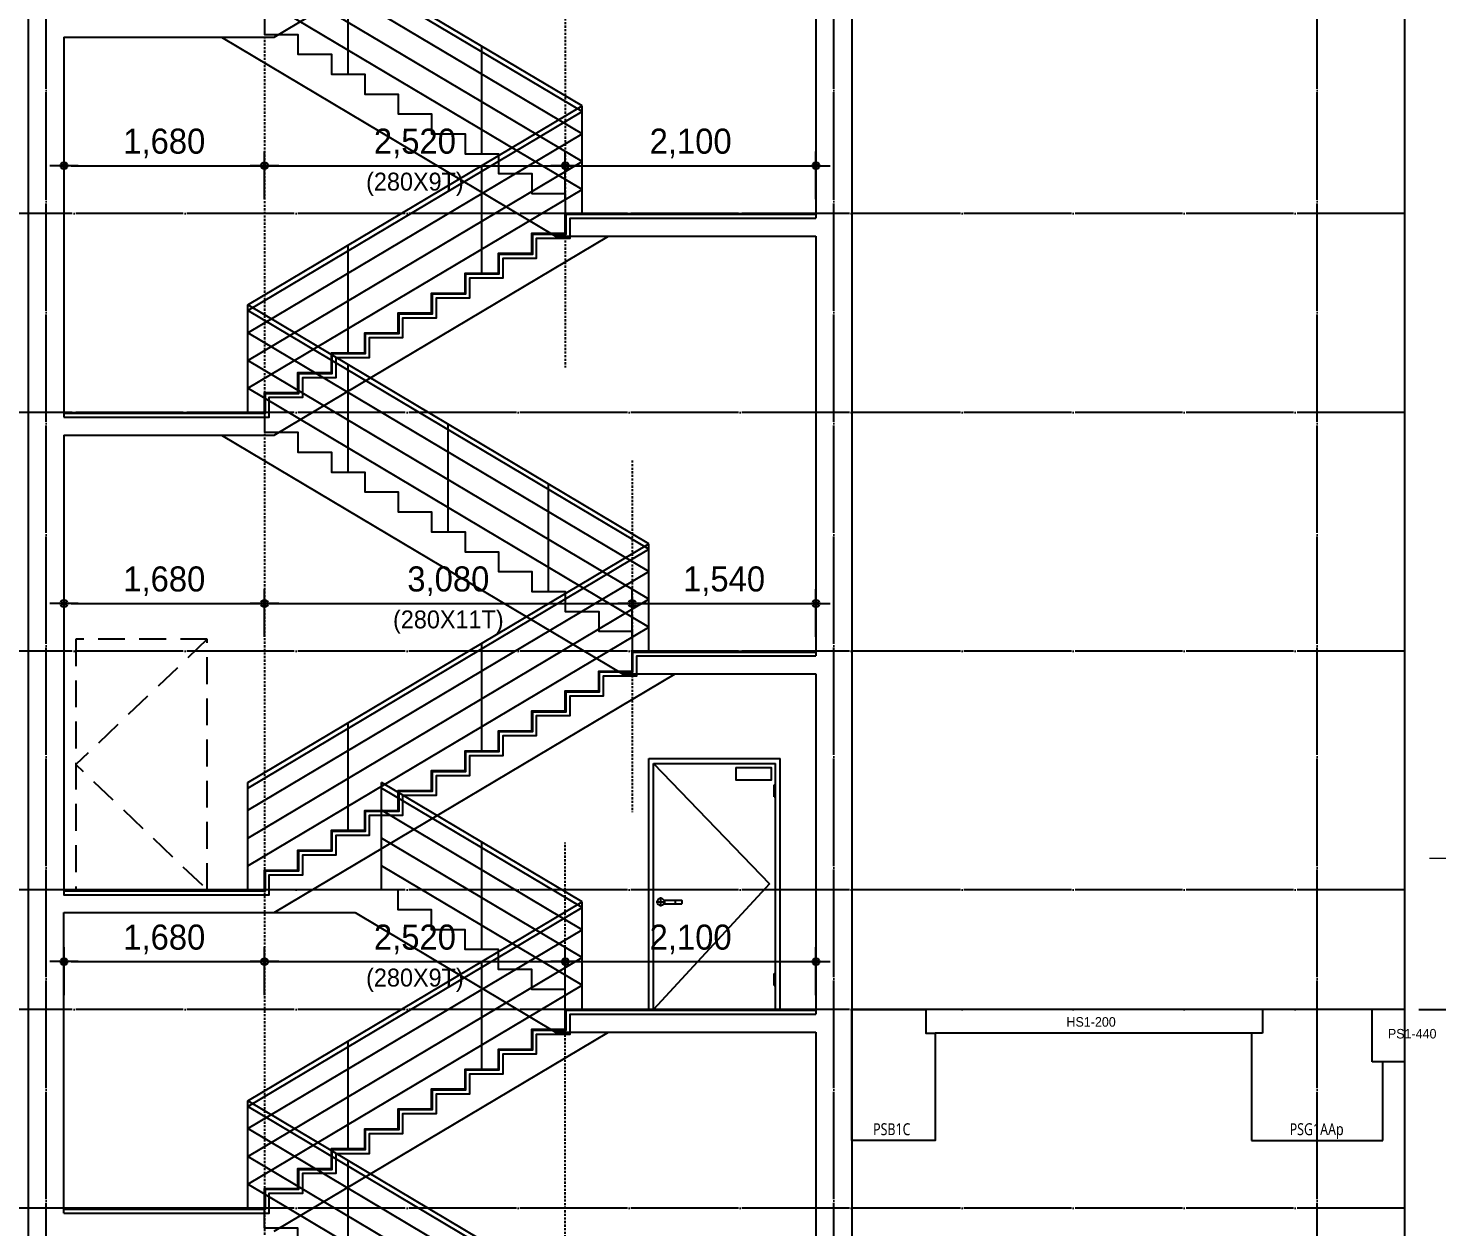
# Model space of a CAD drawing. Header units: millimetres. Extents: x 11948722 to 13111668, y -10771712 to -10232988.
# Drawn here: x 12734966 to 12746768, y -10493525 to -10483485 of the extents above; entities that cross this region are included whole.
import ezdxf
from ezdxf.enums import TextEntityAlignment as Align

# ---------------------------------------------------------------- set-up
doc = ezdxf.new("R2010")
doc.units = ezdxf.units.MM
doc.header["$LTSCALE"] = 150
doc.header["$MEASUREMENT"] = 0
for name, pattern in [('CEN', [6.2, 6, -0.1, 0, -0.1]), ('HID', [2.3, 1.5, -0.8]), ('HIDDEN', [2, 1, -1]), ('Xref-계단단면도$0$H', [1, 0.6, -0.4])]:
    doc.linetypes.add(name, pattern=pattern)
doc.layers.get('0').update_dxf_attribs({"linetype": 'CONTINUOUS'})
doc.layers.get('Defpoints').update_dxf_attribs({"color": 117, "linetype": 'CONTINUOUS'})
for name, color, linetype in [('A-중심선', 10, 'CEN'), ('CON-C', 2, 'CONTINUOUS'), ('ELE-8', 8, 'CONTINUOUS'), ('HID', 4, 'HIDDEN'), ('Xref-계단단면도$0$3 dim0', 7, 'CONTINUOUS'), ('Xref-계단단면도$0$A-CEIL', 6, 'CONTINUOUS'), ('Xref-계단단면도$0$A-DIM', 7, 'CONTINUOUS')]:
    doc.layers.add(name, color=color, linetype=linetype)
doc.layers.add('Xref-계단단면도$0$박스', color=6, linetype='CONTINUOUS', lineweight=15)
doc.styles.get("Standard").update_dxf_attribs({"font": 'NanumGothic.ttf'})
doc.styles.add('Xref-계단단면도$0$나눔고딕 Se', font='')
doc.styles.add('Xref-계단단면도$0$돋움', font='')
doc.styles.get('Xref-계단단면도$0$나눔고딕 Se').set_extended_font_data('Dotum')
doc.styles.get('Xref-계단단면도$0$돋움').set_extended_font_data('Dotum')
doc.dimstyles.new('Xref-계단단면도$0$A1-100', dxfattribs={"dimtxt": 3, "dimasz": 1, "dimexe": 2, "dimexo": 2, "dimgap": 1, "dimtad": 1, "dimdec": 0, "dimzin": 12, "dimdsep": 46, "dimlunit": 6, "dimtxsty": 'Xref-계단단면도$0$나눔고딕 Se', "dimblk1": 'Xref-계단단면도$0$DIMDOT', "dimblk2": 'Xref-계단단면도$0$DIMDOT', "dimsah": 1, "dimcen": -1, "dimdle": 2, "dimclrd": 256, "dimclre": 256, "dimclrt": 3, "dimadec": 0, "dimazin": 0, "dimtfac": 1, "dimtdec": 0, "dimtix": 1, "dimtmove": 2, "dimatfit": 3, "dimldrblk": 'Xref-계단단면도$0$DIMDOT', "dimfxl": 1, "dimtvp": 1, "dimtolj": 1, "dimtzin": 12, "dimlwd": -1, "dimlwe": -1, "dimarcsym": 0})

# ---------------------------------------------------------------- blocks, each defined once
blk = doc.blocks.new('Xref-계단단면도$0$DIMDOT')
at = {"color": 0}
blk.add_line((-2, 0), (2, 0), dxfattribs=at)
for radius in [0.5, 0.25]:
    blk.add_circle((0, 0), radius, dxfattribs=at)
blk = doc.blocks.new('*D682')
at = {"layer": 'Defpoints', "color": 0, "ltscale": 1200}
for p in [(12746496, -10461704), (12750096, -10461704), (12746496, -10491704)]:
    blk.add_point(p, dxfattribs=at)
at = {"layer": 'Xref-계단단면도$0$3 dim0'}
for p, q in [((12746616, -10461704), (12750216, -10461704)), ((12750096, -10491644), (12750096, -10461764)), ((12746616, -10491704), (12750216, -10491704))]:
    blk.add_line(p, q, dxfattribs=at)
at = {"layer": 'Xref-계단단면도$0$3 dim0', "ltscale": 1200, "xscale": 60, "yscale": 60, "zscale": 60}
for p, rotation in [((12750096, -10461704), 90), ((12750096, -10491704), 270)]:
    blk.add_blockref('Xref-계단단면도$0$DIMDOT', p, dxfattribs=dict(at, rotation=rotation))
at = {"layer": 'Xref-계단단면도$0$3 dim0', "color": 3, "ltscale": 1200, "insert": (12749911, -10476704), "char_height": 210, "attachment_point": 5, "rotation": 90, "style": 'Xref-계단단면도$0$나눔고딕 Se'}
blk.add_mtext('\\A1;30,000', dxfattribs=at)
blk = doc.blocks.new('*D683')
at = {"layer": 'Defpoints', "color": 0, "ltscale": 1200}
for p in [(12746496, -10481704), (12749496, -10481704), (12746496, -10491704)]:
    blk.add_point(p, dxfattribs=at)
at = {"layer": 'Xref-계단단면도$0$3 dim0'}
for p, q in [((12746616, -10481704), (12749616, -10481704)), ((12749496, -10491644), (12749496, -10481764)), ((12746616, -10491704), (12749616, -10491704))]:
    blk.add_line(p, q, dxfattribs=at)
at = {"layer": 'Xref-계단단면도$0$3 dim0', "ltscale": 1200, "xscale": 60, "yscale": 60, "zscale": 60}
for p, rotation in [((12749496, -10481704), 90), ((12749496, -10491704), 270)]:
    blk.add_blockref('Xref-계단단면도$0$DIMDOT', p, dxfattribs=dict(at, rotation=rotation))
at = {"layer": 'Xref-계단단면도$0$3 dim0', "color": 3, "ltscale": 1200, "insert": (12749311, -10486704), "char_height": 210, "attachment_point": 5, "rotation": 90, "style": 'Xref-계단단면도$0$나눔고딕 Se'}
blk.add_mtext('\\A1;10,000', dxfattribs=at)
blk = doc.blocks.new('*D691')
at = {"layer": 'Defpoints', "color": 0, "ltscale": 1200}
for p in [(12746496, -10491704), (12750096, -10491704), (12746496, -10501704)]:
    blk.add_point(p, dxfattribs=at)
at = {"layer": 'Xref-계단단면도$0$3 dim0'}
for p, q in [((12746616, -10491704), (12750216, -10491704)), ((12750096, -10501644), (12750096, -10491764)), ((12746616, -10501704), (12750216, -10501704))]:
    blk.add_line(p, q, dxfattribs=at)
at = {"layer": 'Xref-계단단면도$0$3 dim0', "ltscale": 1200, "xscale": 60, "yscale": 60, "zscale": 60}
for p, rotation in [((12750096, -10491704), 90), ((12750096, -10501704), 270)]:
    blk.add_blockref('Xref-계단단면도$0$DIMDOT', p, dxfattribs=dict(at, rotation=rotation))
at = {"layer": 'Xref-계단단면도$0$3 dim0', "color": 3, "ltscale": 1200, "insert": (12749911, -10496704), "char_height": 210, "attachment_point": 5, "rotation": 90, "style": 'Xref-계단단면도$0$나눔고딕 Se'}
blk.add_mtext('\\A1;10,000', dxfattribs=at)
blk = doc.blocks.new('*D721')
at = {"layer": 'Defpoints', "color": 0, "lineweight": -3, "ltscale": 1200}
for p in [(12736946, -10484637), (12735266, -10485037), (12736946, -10485037)]:
    blk.add_point(p, dxfattribs=at)
at = {"layer": 'Xref-계단단면도$0$3 dim0'}
for p, q in [((12735266, -10484917), (12735266, -10484517)), ((12736946, -10484917), (12736946, -10484517)), ((12735326, -10484637), (12736886, -10484637))]:
    blk.add_line(p, q, dxfattribs=at)
at = {"layer": 'Xref-계단단면도$0$3 dim0', "ltscale": 1200, "xscale": 60, "yscale": 60, "zscale": 60, "rotation": 180}
blk.add_blockref('Xref-계단단면도$0$DIMDOT', (12735266, -10484637), dxfattribs=at)
at = {"layer": 'Xref-계단단면도$0$3 dim0', "ltscale": 1200, "xscale": 60, "yscale": 60, "zscale": 60}
blk.add_blockref('Xref-계단단면도$0$DIMDOT', (12736946, -10484637), dxfattribs=at)
at = {"layer": 'Xref-계단단면도$0$3 dim0', "color": 3, "ltscale": 1200, "insert": (12736106, -10484451), "char_height": 210, "attachment_point": 5, "style": 'Xref-계단단면도$0$나눔고딕 Se'}
blk.add_mtext('\\A1;1,680', dxfattribs=at)
blk = doc.blocks.new('*D722')
at = {"layer": 'Defpoints', "color": 0, "lineweight": -3, "ltscale": 1200}
for p in [(12741566, -10484637), (12739466, -10485037), (12741566, -10485037)]:
    blk.add_point(p, dxfattribs=at)
at = {"layer": 'Xref-계단단면도$0$3 dim0'}
for p, q in [((12739466, -10484917), (12739466, -10484517)), ((12741566, -10484917), (12741566, -10484517)), ((12739526, -10484637), (12741506, -10484637))]:
    blk.add_line(p, q, dxfattribs=at)
at = {"layer": 'Xref-계단단면도$0$3 dim0', "ltscale": 1200, "xscale": 60, "yscale": 60, "zscale": 60, "rotation": 180}
blk.add_blockref('Xref-계단단면도$0$DIMDOT', (12739466, -10484637), dxfattribs=at)
at = {"layer": 'Xref-계단단면도$0$3 dim0', "ltscale": 1200, "xscale": 60, "yscale": 60, "zscale": 60}
blk.add_blockref('Xref-계단단면도$0$DIMDOT', (12741566, -10484637), dxfattribs=at)
at = {"layer": 'Xref-계단단면도$0$3 dim0', "color": 3, "ltscale": 1200, "insert": (12740516, -10484451), "char_height": 210, "attachment_point": 5, "style": 'Xref-계단단면도$0$나눔고딕 Se'}
blk.add_mtext('\\A1;2,100', dxfattribs=at)
blk = doc.blocks.new('*D695')
at = {"layer": 'Defpoints', "color": 0, "lineweight": -3, "ltscale": 1200}
for p in [(12739466, -10484637), (12736946, -10485037), (12739466, -10485037)]:
    blk.add_point(p, dxfattribs=at)
at = {"layer": 'Xref-계단단면도$0$3 dim0'}
for p, q in [((12736946, -10484917), (12736946, -10484517)), ((12739466, -10484917), (12739466, -10484517)), ((12737006, -10484637), (12739406, -10484637))]:
    blk.add_line(p, q, dxfattribs=at)
at = {"layer": 'Xref-계단단면도$0$3 dim0', "ltscale": 1200, "xscale": 60, "yscale": 60, "zscale": 60, "rotation": 180}
blk.add_blockref('Xref-계단단면도$0$DIMDOT', (12736946, -10484637), dxfattribs=at)
at = {"layer": 'Xref-계단단면도$0$3 dim0', "ltscale": 1200, "xscale": 60, "yscale": 60, "zscale": 60}
blk.add_blockref('Xref-계단단면도$0$DIMDOT', (12739466, -10484637), dxfattribs=at)
at = {"layer": 'Xref-계단단면도$0$3 dim0', "color": 3, "ltscale": 1200, "char_height": 210, "attachment_point": 5, "style": 'Xref-계단단면도$0$나눔고딕 Se'}
for s, insert in [('\\A1;2,520', (12738206, -10484451)), ('\\H0.714286x;(280X9T)', (12738206, -10484793))]:
    blk.add_mtext(s, dxfattribs=dict(at, insert=insert))
blk = doc.blocks.new('A$C52377B3B')
at = {"layer": 'ELE-8', "ltscale": 300}
for p, q in [((-1100, 2100), (0, 2100)), ((-1100, 0), (-1100, 2100)), ((-1060, 2060), (-90, 1050)), ((-1060, 2060), (-40, 2060)), ((-1060, 0), (-1060, 2060)), ((-40, 0), (-40, 2060)), ((0, 0), (0, 2100)), ((-50, 1880), (-40, 1880)), ((-50, 1780), (-50, 1880)), ((-50, 1780), (-40, 1780)), ((-90, 1050), (-1060, 0)), ((-1040, 900), (-960, 900)), ((-1000, 860), (-1000, 940)), ((-974, 915), (-824, 915)), ((-974, 885), (-824, 885)), ((-50, 300), (-40, 300)), ((-50, 200), (-50, 300)), ((-50, 200), (-40, 200)), ((-1100, 0), (0, 0))]:
    blk.add_line(p, q, dxfattribs=at)
blk.add_lwpolyline([(-372, 2023), (-372, 1924, 0.414214), (-371, 1923), (-72, 1923, 0.414214), (-72, 1924), (-72, 2023, 0.414214), (-72, 2023), (-371, 2023, 0.414214)], format="xyb", close=True, dxfattribs=at)
blk.add_circle((-1000, 900), 30, dxfattribs=at)
for start, end in [(150, 210), (330, 30)]:
    blk.add_arc((-850, 900), 30, start, end, dxfattribs=at)
blk = doc.blocks.new('*D909')
at = {"layer": 'Defpoints', "color": 0, "lineweight": -3, "ltscale": 1200}
for p in [(12736946, -10491304), (12735266, -10491704), (12736946, -10491704)]:
    blk.add_point(p, dxfattribs=at)
at = {"layer": 'Xref-계단단면도$0$3 dim0'}
for p, q in [((12735266, -10491584), (12735266, -10491184)), ((12736946, -10491584), (12736946, -10491184)), ((12735326, -10491304), (12736886, -10491304))]:
    blk.add_line(p, q, dxfattribs=at)
at = {"layer": 'Xref-계단단면도$0$3 dim0', "ltscale": 1200, "xscale": 60, "yscale": 60, "zscale": 60, "rotation": 180}
blk.add_blockref('Xref-계단단면도$0$DIMDOT', (12735266, -10491304), dxfattribs=at)
at = {"layer": 'Xref-계단단면도$0$3 dim0', "ltscale": 1200, "xscale": 60, "yscale": 60, "zscale": 60}
blk.add_blockref('Xref-계단단면도$0$DIMDOT', (12736946, -10491304), dxfattribs=at)
at = {"layer": 'Xref-계단단면도$0$3 dim0', "color": 3, "ltscale": 1200, "insert": (12736106, -10491118), "char_height": 210, "attachment_point": 5, "style": 'Xref-계단단면도$0$나눔고딕 Se'}
blk.add_mtext('\\A1;1,680', dxfattribs=at)
blk = doc.blocks.new('*D910')
at = {"layer": 'Defpoints', "color": 0, "lineweight": -3, "ltscale": 1200}
for p in [(12741566, -10491304), (12739466, -10491704), (12741566, -10491704)]:
    blk.add_point(p, dxfattribs=at)
at = {"layer": 'Xref-계단단면도$0$3 dim0'}
for p, q in [((12739466, -10491584), (12739466, -10491184)), ((12741566, -10491584), (12741566, -10491184)), ((12739526, -10491304), (12741506, -10491304))]:
    blk.add_line(p, q, dxfattribs=at)
at = {"layer": 'Xref-계단단면도$0$3 dim0', "ltscale": 1200, "xscale": 60, "yscale": 60, "zscale": 60, "rotation": 180}
blk.add_blockref('Xref-계단단면도$0$DIMDOT', (12739466, -10491304), dxfattribs=at)
at = {"layer": 'Xref-계단단면도$0$3 dim0', "ltscale": 1200, "xscale": 60, "yscale": 60, "zscale": 60}
blk.add_blockref('Xref-계단단면도$0$DIMDOT', (12741566, -10491304), dxfattribs=at)
at = {"layer": 'Xref-계단단면도$0$3 dim0', "color": 3, "ltscale": 1200, "insert": (12740516, -10491118), "char_height": 210, "attachment_point": 5, "style": 'Xref-계단단면도$0$나눔고딕 Se'}
blk.add_mtext('\\A1;2,100', dxfattribs=at)
blk = doc.blocks.new('*D911')
at = {"layer": 'Defpoints', "color": 0, "lineweight": -3, "ltscale": 1200}
for p in [(12739466, -10491304), (12736946, -10491704), (12739466, -10491704)]:
    blk.add_point(p, dxfattribs=at)
at = {"layer": 'Xref-계단단면도$0$3 dim0'}
for p, q in [((12736946, -10491584), (12736946, -10491184)), ((12739466, -10491584), (12739466, -10491184)), ((12737006, -10491304), (12739406, -10491304))]:
    blk.add_line(p, q, dxfattribs=at)
at = {"layer": 'Xref-계단단면도$0$3 dim0', "ltscale": 1200, "xscale": 60, "yscale": 60, "zscale": 60, "rotation": 180}
blk.add_blockref('Xref-계단단면도$0$DIMDOT', (12736946, -10491304), dxfattribs=at)
at = {"layer": 'Xref-계단단면도$0$3 dim0', "ltscale": 1200, "xscale": 60, "yscale": 60, "zscale": 60}
blk.add_blockref('Xref-계단단면도$0$DIMDOT', (12739466, -10491304), dxfattribs=at)
at = {"layer": 'Xref-계단단면도$0$3 dim0', "color": 3, "ltscale": 1200, "char_height": 210, "attachment_point": 5, "style": 'Xref-계단단면도$0$나눔고딕 Se'}
for s, insert in [('\\A1;2,520', (12738206, -10491118)), ('\\H0.714286x;(280X9T)', (12738206, -10491460))]:
    blk.add_mtext(s, dxfattribs=dict(at, insert=insert))
blk = doc.blocks.new('*D912')
at = {"layer": 'Defpoints', "color": 0, "lineweight": -3, "ltscale": 1200}
for p in [(12736946, -10488304), (12735266, -10488704), (12736946, -10488704)]:
    blk.add_point(p, dxfattribs=at)
at = {"layer": 'Xref-계단단면도$0$3 dim0'}
for p, q in [((12735266, -10488584), (12735266, -10488184)), ((12736946, -10488584), (12736946, -10488184)), ((12735326, -10488304), (12736886, -10488304))]:
    blk.add_line(p, q, dxfattribs=at)
at = {"layer": 'Xref-계단단면도$0$3 dim0', "ltscale": 1200, "xscale": 60, "yscale": 60, "zscale": 60, "rotation": 180}
blk.add_blockref('Xref-계단단면도$0$DIMDOT', (12735266, -10488304), dxfattribs=at)
at = {"layer": 'Xref-계단단면도$0$3 dim0', "ltscale": 1200, "xscale": 60, "yscale": 60, "zscale": 60}
blk.add_blockref('Xref-계단단면도$0$DIMDOT', (12736946, -10488304), dxfattribs=at)
at = {"layer": 'Xref-계단단면도$0$3 dim0', "color": 3, "ltscale": 1200, "insert": (12736106, -10488118), "char_height": 210, "attachment_point": 5, "style": 'Xref-계단단면도$0$나눔고딕 Se'}
blk.add_mtext('\\A1;1,680', dxfattribs=at)
blk = doc.blocks.new('*D913')
at = {"layer": 'Defpoints', "color": 0, "lineweight": -3, "ltscale": 1200}
for p in [(12741566, -10488304), (12740026, -10488704), (12741566, -10488704)]:
    blk.add_point(p, dxfattribs=at)
at = {"layer": 'Xref-계단단면도$0$3 dim0'}
for p, q in [((12740026, -10488584), (12740026, -10488184)), ((12741566, -10488584), (12741566, -10488184)), ((12740086, -10488304), (12741506, -10488304))]:
    blk.add_line(p, q, dxfattribs=at)
at = {"layer": 'Xref-계단단면도$0$3 dim0', "ltscale": 1200, "xscale": 60, "yscale": 60, "zscale": 60, "rotation": 180}
blk.add_blockref('Xref-계단단면도$0$DIMDOT', (12740026, -10488304), dxfattribs=at)
at = {"layer": 'Xref-계단단면도$0$3 dim0', "ltscale": 1200, "xscale": 60, "yscale": 60, "zscale": 60}
blk.add_blockref('Xref-계단단면도$0$DIMDOT', (12741566, -10488304), dxfattribs=at)
at = {"layer": 'Xref-계단단면도$0$3 dim0', "color": 3, "ltscale": 1200, "insert": (12740796, -10488118), "char_height": 210, "attachment_point": 5, "style": 'Xref-계단단면도$0$나눔고딕 Se'}
blk.add_mtext('\\A1;1,540', dxfattribs=at)
blk = doc.blocks.new('*D914')
at = {"layer": 'Defpoints', "color": 0, "lineweight": -3, "ltscale": 1200}
for p in [(12740026, -10488304), (12736946, -10488704), (12740026, -10488704)]:
    blk.add_point(p, dxfattribs=at)
at = {"layer": 'Xref-계단단면도$0$3 dim0'}
for p, q in [((12736946, -10488584), (12736946, -10488184)), ((12740026, -10488584), (12740026, -10488184)), ((12737006, -10488304), (12739966, -10488304))]:
    blk.add_line(p, q, dxfattribs=at)
at = {"layer": 'Xref-계단단면도$0$3 dim0', "ltscale": 1200, "xscale": 60, "yscale": 60, "zscale": 60, "rotation": 180}
blk.add_blockref('Xref-계단단면도$0$DIMDOT', (12736946, -10488304), dxfattribs=at)
at = {"layer": 'Xref-계단단면도$0$3 dim0', "ltscale": 1200, "xscale": 60, "yscale": 60, "zscale": 60}
blk.add_blockref('Xref-계단단면도$0$DIMDOT', (12740026, -10488304), dxfattribs=at)
at = {"layer": 'Xref-계단단면도$0$3 dim0', "color": 3, "ltscale": 1200, "char_height": 210, "attachment_point": 5, "style": 'Xref-계단단면도$0$나눔고딕 Se'}
for s, insert in [('\\A1;3,080', (12738486, -10488118)), ('\\H0.714286x;(280X11T)', (12738486, -10488460))]:
    blk.add_mtext(s, dxfattribs=dict(at, insert=insert))
blk = doc.blocks.new('PSB1C')
at = {"layer": 'CON-C', "ltscale": 1200, "flags": 128}
blk.add_lwpolyline([(-350, 0), (-350, 1100), (270, 1100), (270, 900), (350, 900), (350, 0)], close=True, dxfattribs=at)
at = {"layer": 'Defpoints', "color": 1, "width": 0.8}
blk.add_text('PSB1C', height=99.8, dxfattribs=at).set_placement((-171, 96), align=Align.MIDDLE_LEFT)
blk = doc.blocks.new('PSG1AAp')
at = {"layer": 'CON-C', "ltscale": 1200}
for p, q in [((460, 1100), (-460, 1100)), ((-460, 1100), (-460, 900)), ((460, 660), (460, 1100)), ((-550, 900), (-550, 0)), ((-460, 900), (-550, 900)), ((550, 660), (460, 660)), ((550, 0), (550, 660)), ((-550, 0), (550, 0))]:
    blk.add_line(p, q, dxfattribs=at)
at = {"layer": 'Defpoints', "color": 1, "width": 0.8}
blk.add_text('PSG1AAp', height=99.8, dxfattribs=at).set_placement((-231, 96), align=Align.MIDDLE_LEFT)

msp = doc.modelspace()

# ---------------------------------------------------------------- linework, layer by layer
at = {"layer": 'A-중심선'}
for p, q in [((12735115.8, -10505384.5), (12735115.8, -10458703.5)), ((12741715.8, -10505384.5), (12741715.8, -10458703.5)), ((12745765.8, -10505384.5), (12745765.8, -10458703.5)), ((12746496.5, -10485036.9), (12728870.5, -10485036.9)), ((12746496.5, -10486703.5), (12728870.5, -10486703.5)), ((12746496.5, -10488703.5), (12728870.5, -10488703.5)), ((12746496.5, -10490703.5), (12728870.5, -10490703.5)), ((12746496.5, -10491703.5), (12728870.5, -10491703.5)), ((12746496.5, -10493370.2), (12728870.5, -10493370.2))]:
    msp.add_line(p, q, dxfattribs=at)
at = {"layer": 'CON-C', "ltscale": 1200}
for p, q in [((12734965.8, -10461953.5), (12734965.8, -10501943.5)), ((12741865.8, -10461953.5), (12741865.8, -10501943.5)), ((12737027, -10483560.2), (12739827, -10481893.5)), ((12735265.8, -10483560.2), (12735265.8, -10486743.5)), ((12735265.8, -10483560.2), (12737027, -10483560.2)), ((12737027, -10486893.5), (12739827, -10485226.9)), ((12739827, -10485226.9), (12741565.8, -10485226.9)), ((12735265.8, -10486893.5), (12737027, -10486893.5)), ((12737027, -10490893.5), (12740387, -10488893.5)), ((12740387, -10488893.5), (12741565.8, -10488893.5)), ((12741565.8, -10488893.5), (12741565.8, -10491743.5)), ((12735265.8, -10493410.2), (12735265.8, -10490893.5)), ((12735265.8, -10490893.5), (12737027, -10490893.5)), ((12737027, -10493560.2), (12739827, -10491893.5)), ((12739827, -10491893.5), (12741565.8, -10491893.5))]:
    msp.add_line(p, q, dxfattribs=at)
for points in [[(12741565.8, -10481893.5), (12741565.8, -10485076.9)], [(12741565.8, -10485226.9), (12741565.8, -10488743.5)], [(12735265.8, -10486893.5), (12735265.8, -10490743.5), (12736915.8, -10490743.5)], [(12745305.8, -10491703.5), (12742485.8, -10491703.5)], [(12746496.5, -10491703.5), (12746225.8, -10491703.5)], [(12741565.8, -10491893.5), (12741565.8, -10495076.9)], [(12745215.8, -10491903.5), (12742565.8, -10491903.5)], [(12746496.5, -10492143.5), (12746315.8, -10492143.5)]]:
    msp.add_lwpolyline(points, dxfattribs=at)
at = {"layer": 'CON-C', "ltscale": 1200, "flags": 128}
for points in [[(12735265.8, -10486743.5), (12736985.8, -10486743.5), (12736985.8, -10486576.9), (12737265.8, -10486576.9), (12737265.8, -10486410.2), (12737545.8, -10486410.2), (12737545.8, -10486243.5), (12737825.8, -10486243.5), (12737825.8, -10486076.9), (12738105.8, -10486076.9), (12738105.8, -10485910.2), (12738385.8, -10485910.2), (12738385.8, -10485743.5), (12738665.8, -10485743.5), (12738665.8, -10485576.9), (12738945.8, -10485576.9), (12738945.8, -10485410.2), (12739225.8, -10485410.2), (12739225.8, -10485243.5), (12739505.8, -10485243.5), (12739505.8, -10485076.9), (12741565.8, -10485076.9)], [(12735265.8, -10490743.5), (12736985.8, -10490743.5), (12736985.8, -10490576.9), (12737265.8, -10490576.9), (12737265.8, -10490410.2), (12737545.8, -10490410.2), (12737545.8, -10490243.5), (12737825.8, -10490243.5), (12737825.8, -10490076.9), (12738105.8, -10490076.9), (12738105.8, -10489910.2), (12738385.8, -10489910.2), (12738385.8, -10489743.5), (12738665.8, -10489743.5), (12738665.8, -10489576.9), (12738945.8, -10489576.9), (12738945.8, -10489410.2), (12739225.8, -10489410.2), (12739225.8, -10489243.5), (12739505.8, -10489243.5), (12739505.8, -10489076.9), (12739785.8, -10489076.9), (12739785.8, -10488910.2), (12740065.8, -10488910.2), (12740065.8, -10488743.5), (12741565.8, -10488743.5)], [(12735265.8, -10493410.2), (12736985.8, -10493410.2), (12736985.8, -10493243.5), (12737265.8, -10493243.5), (12737265.8, -10493076.8), (12737545.8, -10493076.8), (12737545.8, -10492910.2), (12737825.8, -10492910.2), (12737825.8, -10492743.5), (12738105.8, -10492743.5), (12738105.8, -10492576.8), (12738385.8, -10492576.8), (12738385.8, -10492410.2), (12738665.8, -10492410.2), (12738665.8, -10492243.5), (12738945.8, -10492243.5), (12738945.8, -10492076.8), (12739225.8, -10492076.8), (12739225.8, -10491910.2), (12739505.8, -10491910.2), (12739505.8, -10491743.5), (12741565.8, -10491743.5)]]:
    msp.add_lwpolyline(points, dxfattribs=at)
at = {"layer": 'Defpoints', "ltscale": 1200}
msp.add_lwpolyline([(12728870.5, -10458703.5), (12746496.5, -10458703.5), (12746496.5, -10506779.6), (12728870.5, -10506779.6)], close=True, dxfattribs=at)
at = {"layer": 'ELE-8', "ltscale": 300}
for p, q in [((12739605.8, -10484136.9), (12736805.8, -10482470.2)), ((12739605.8, -10484183.4), (12736805.8, -10482516.7)), ((12739605.8, -10484369.6), (12736805.8, -10482702.9)), ((12739605.8, -10484602.4), (12736805.8, -10482935.7)), ((12737645.8, -10483870.2), (12737645.8, -10482970.2)), ((12739605.8, -10484835.1), (12736805.8, -10483168.4)), ((12735265.8, -10483560.2), (12736584.5, -10483560.2)), ((12736584.5, -10483560.2), (12739384.5, -10485226.9)), ((12738765.8, -10484536.9), (12738765.8, -10483636.9)), ((12739605.8, -10485036.9), (12739605.8, -10484136.9)), ((12739384.5, -10485226.9), (12741565.8, -10485226.9)), ((12740165.8, -10487803.5), (12736805.8, -10485803.5)), ((12736805.8, -10486703.5), (12736805.8, -10485803.5)), ((12740165.8, -10487850.1), (12736805.8, -10485850.1)), ((12740165.8, -10488036.3), (12736805.8, -10486036.3)), ((12740165.8, -10488269), (12736805.8, -10486269)), ((12737645.8, -10487203.5), (12737645.8, -10486303.5)), ((12740165.8, -10488501.8), (12736805.8, -10486501.8)), ((12735265.8, -10486893.5), (12736584.5, -10486893.5)), ((12736584.5, -10486893.5), (12739944.5, -10488893.5)), ((12738485.8, -10487703.5), (12738485.8, -10486803.5)), ((12739325.8, -10488203.5), (12739325.8, -10487303.5)), ((12740165.8, -10488703.5), (12740165.8, -10487803.5)), ((12739944.5, -10488893.5), (12741565.8, -10488893.5)), ((12739605.8, -10490803.5), (12737925.8, -10489803.5)), ((12737925.8, -10490703.5), (12737925.8, -10489803.5)), ((12739605.8, -10490850.1), (12737925.8, -10489850.1)), ((12739605.8, -10491036.3), (12737925.8, -10490036.3)), ((12739605.8, -10491269), (12737925.8, -10490269)), ((12738765.8, -10491203.5), (12738765.8, -10490303.5)), ((12739605.8, -10491501.8), (12737925.8, -10490501.8)), ((12735265.8, -10490893.5), (12737704.5, -10490893.5)), ((12737704.5, -10490893.5), (12739384.5, -10491893.5)), ((12739605.8, -10491703.5), (12739605.8, -10490803.5)), ((12739384.5, -10491893.5), (12741565.8, -10491893.5)), ((12739605.8, -10494136.8), (12736805.8, -10492470.1)), ((12736805.8, -10493370.1), (12736805.8, -10492470.1)), ((12739605.8, -10494183.4), (12736805.8, -10492516.7)), ((12739605.8, -10494369.5), (12736805.8, -10492702.9)), ((12739605.8, -10494602.3), (12736805.8, -10492935.6)), ((12737645.8, -10493870.1), (12737645.8, -10492970.1)), ((12739605.8, -10494835), (12736805.8, -10493168.4))]:
    msp.add_line(p, q, dxfattribs=at)
at = {"layer": 'ELE-8', "ltscale": 300, "flags": 128}
for points in [[(12735265.8, -10483370.2), (12736945.8, -10483370.2), (12736945.8, -10483536.9), (12737225.8, -10483536.9), (12737225.8, -10483703.5), (12737505.8, -10483703.5), (12737505.8, -10483870.2), (12737785.8, -10483870.2), (12737785.8, -10484036.9), (12738065.8, -10484036.9), (12738065.8, -10484203.5), (12738345.8, -10484203.5), (12738345.8, -10484370.2), (12738625.8, -10484370.2), (12738625.8, -10484536.9), (12738905.8, -10484536.9), (12738905.8, -10484703.5), (12739185.8, -10484703.5), (12739185.8, -10484870.2), (12739465.8, -10484870.2), (12739465.8, -10485036.9), (12741565.8, -10485036.9)], [(12735265.8, -10486703.5), (12736945.8, -10486703.5), (12736945.8, -10486870.2), (12737225.8, -10486870.2), (12737225.8, -10487036.9), (12737505.8, -10487036.9), (12737505.8, -10487203.5), (12737785.8, -10487203.5), (12737785.8, -10487370.2), (12738065.8, -10487370.2), (12738065.8, -10487536.9), (12738345.8, -10487536.9), (12738345.8, -10487703.5), (12738625.8, -10487703.5), (12738625.8, -10487870.2), (12738905.8, -10487870.2), (12738905.8, -10488036.9), (12739185.8, -10488036.9), (12739185.8, -10488203.5), (12739465.8, -10488203.5), (12739465.8, -10488370.2), (12739745.8, -10488370.2), (12739745.8, -10488536.9), (12740025.8, -10488536.9), (12740025.8, -10488703.5), (12741565.8, -10488703.5)], [(12741565.8, -10491703.5), (12739465.8, -10491703.5), (12739465.8, -10491536.9), (12739185.8, -10491536.9), (12739185.8, -10491370.2), (12738905.8, -10491370.2), (12738905.8, -10491203.5), (12738625.8, -10491203.5), (12738625.8, -10491036.9), (12738345.8, -10491036.9), (12738345.8, -10490870.2), (12738065.8, -10490870.2), (12738065.8, -10490703.5), (12735265.8, -10490703.5)], [(12741565.8, -10495036.8), (12739465.8, -10495036.8), (12739465.8, -10494870.1), (12739185.8, -10494870.1), (12739185.8, -10494703.5), (12738905.8, -10494703.5), (12738905.8, -10494536.8), (12738625.8, -10494536.8), (12738625.8, -10494370.1), (12738345.8, -10494370.1), (12738345.8, -10494203.5), (12738065.8, -10494203.5), (12738065.8, -10494036.8), (12737785.8, -10494036.8), (12737785.8, -10493870.1), (12737505.8, -10493870.1), (12737505.8, -10493703.5), (12737225.8, -10493703.5), (12737225.8, -10493536.8), (12736945.8, -10493536.8), (12736945.8, -10493370.1), (12735265.8, -10493370.1)]]:
    msp.add_lwpolyline(points, dxfattribs=at)
at = {"layer": 'HID', "linetype": 'HID'}
msp.add_lwpolyline([(12736465.8, -10488603.5), (12735365.8, -10488603.5), (12735365.8, -10490703.5), (12736465.8, -10490703.5)], close=True, dxfattribs=at)
at = {"layer": 'HID', "linetype": 'HID', "flags": 128}
msp.add_lwpolyline([(12736465.8, -10488603.5), (12735365.8, -10489653.5), (12736465.8, -10490703.5)], dxfattribs=at)
at = {"layer": 'Xref-계단단면도$0$A-CEIL', "ltscale": 1200}
for p, q in [((12736805.8, -10485803.5), (12739605.8, -10484136.9)), ((12736805.8, -10485850.1), (12739605.8, -10484183.4)), ((12739605.8, -10485036.9), (12739605.8, -10484136.9)), ((12736805.8, -10486036.3), (12739605.8, -10484369.6)), ((12736805.8, -10486269), (12739605.8, -10484602.4)), ((12738765.8, -10485536.9), (12738765.8, -10484636.9)), ((12736805.8, -10486501.8), (12739605.8, -10484835.1)), ((12737645.8, -10486203.5), (12737645.8, -10485303.5)), ((12736805.8, -10486703.5), (12736805.8, -10485803.5)), ((12736805.8, -10489803.5), (12740165.8, -10487803.5)), ((12740165.8, -10488703.5), (12740165.8, -10487803.5)), ((12736805.8, -10489850.1), (12740165.8, -10487850.1)), ((12736805.8, -10490036.3), (12740165.8, -10488036.3)), ((12736805.8, -10490269), (12740165.8, -10488269)), ((12736805.8, -10490501.8), (12740165.8, -10488501.8)), ((12738765.8, -10489536.9), (12738765.8, -10488636.9)), ((12737645.8, -10490203.5), (12737645.8, -10489303.5)), ((12736805.8, -10490703.5), (12736805.8, -10489803.5)), ((12736805.8, -10492470.2), (12739605.8, -10490803.5)), ((12736805.8, -10492516.7), (12739605.8, -10490850)), ((12739605.8, -10491703.5), (12739605.8, -10490803.5)), ((12736805.8, -10492702.9), (12739605.8, -10491036.2)), ((12736805.8, -10492935.7), (12739605.8, -10491269)), ((12738765.8, -10492203.5), (12738765.8, -10491303.5)), ((12736805.8, -10493168.4), (12739605.8, -10491501.7)), ((12737645.8, -10492870.2), (12737645.8, -10491970.2)), ((12736805.8, -10493370.2), (12736805.8, -10492470.2))]:
    msp.add_line(p, q, dxfattribs=at)
at = {"layer": 'Xref-계단단면도$0$A-CEIL', "ltscale": 1200, "flags": 128}
for points in [[(12735265.8, -10486703.5), (12736945.8, -10486703.5), (12736945.8, -10486536.9), (12737225.8, -10486536.9), (12737225.8, -10486370.2), (12737505.8, -10486370.2), (12737505.8, -10486203.5), (12737785.8, -10486203.5), (12737785.8, -10486036.9), (12738065.8, -10486036.9), (12738065.8, -10485870.2), (12738345.8, -10485870.2), (12738345.8, -10485703.5), (12738625.8, -10485703.5), (12738625.8, -10485536.9), (12738905.8, -10485536.9), (12738905.8, -10485370.2), (12739185.8, -10485370.2), (12739185.8, -10485203.5), (12739465.8, -10485203.5), (12739465.8, -10485036.9), (12741565.8, -10485036.9)], [(12735265.8, -10486710.5), (12736952.8, -10486710.5), (12736952.8, -10486543.9), (12737232.8, -10486543.9), (12737232.8, -10486377.2), (12737512.8, -10486377.2), (12737512.8, -10486210.5), (12737792.8, -10486210.5), (12737792.8, -10486043.9), (12738072.8, -10486043.9), (12738072.8, -10485877.2), (12738352.8, -10485877.2), (12738352.8, -10485710.5), (12738632.8, -10485710.5), (12738632.8, -10485543.9), (12738912.8, -10485543.9), (12738912.8, -10485377.2), (12739192.8, -10485377.2), (12739192.8, -10485210.5), (12739472.8, -10485210.5), (12739472.8, -10485043.9), (12741565.8, -10485043.9)], [(12735265.8, -10490703.5), (12736945.8, -10490703.5), (12736945.8, -10490536.9), (12737225.8, -10490536.9), (12737225.8, -10490370.2), (12737505.8, -10490370.2), (12737505.8, -10490203.5), (12737785.8, -10490203.5), (12737785.8, -10490036.9), (12738065.8, -10490036.9), (12738065.8, -10489870.2), (12738345.8, -10489870.2), (12738345.8, -10489703.5), (12738625.8, -10489703.5), (12738625.8, -10489536.9), (12738905.8, -10489536.9), (12738905.8, -10489370.2), (12739185.8, -10489370.2), (12739185.8, -10489203.5), (12739465.8, -10489203.5), (12739465.8, -10489036.9), (12739745.8, -10489036.9), (12739745.8, -10488870.2), (12740025.8, -10488870.2), (12740025.8, -10488703.5), (12741565.8, -10488703.5)], [(12735265.8, -10490710.5), (12736952.8, -10490710.5), (12736952.8, -10490543.9), (12737232.8, -10490543.9), (12737232.8, -10490377.2), (12737512.8, -10490377.2), (12737512.8, -10490210.5), (12737792.8, -10490210.5), (12737792.8, -10490043.9), (12738072.8, -10490043.9), (12738072.8, -10489877.2), (12738352.8, -10489877.2), (12738352.8, -10489710.5), (12738632.8, -10489710.5), (12738632.8, -10489543.9), (12738912.8, -10489543.9), (12738912.8, -10489377.2), (12739192.8, -10489377.2), (12739192.8, -10489210.5), (12739472.8, -10489210.5), (12739472.8, -10489043.9), (12739752.8, -10489043.9), (12739752.8, -10488877.2), (12740032.8, -10488877.2), (12740032.8, -10488710.5), (12741565.8, -10488710.5)], [(12735265.8, -10493370.2), (12736945.8, -10493370.2), (12736945.8, -10493203.5), (12737225.8, -10493203.5), (12737225.8, -10493036.8), (12737505.8, -10493036.8), (12737505.8, -10492870.2), (12737785.8, -10492870.2), (12737785.8, -10492703.5), (12738065.8, -10492703.5), (12738065.8, -10492536.8), (12738345.8, -10492536.8), (12738345.8, -10492370.2), (12738625.8, -10492370.2), (12738625.8, -10492203.5), (12738905.8, -10492203.5), (12738905.8, -10492036.8), (12739185.8, -10492036.8), (12739185.8, -10491870.2), (12739465.8, -10491870.2), (12739465.8, -10491703.5), (12741565.8, -10491703.5)], [(12735265.8, -10493377.2), (12736952.8, -10493377.2), (12736952.8, -10493210.5), (12737232.8, -10493210.5), (12737232.8, -10493043.8), (12737512.8, -10493043.8), (12737512.8, -10492877.2), (12737792.8, -10492877.2), (12737792.8, -10492710.5), (12738072.8, -10492710.5), (12738072.8, -10492543.8), (12738352.8, -10492543.8), (12738352.8, -10492377.2), (12738632.8, -10492377.2), (12738632.8, -10492210.5), (12738912.8, -10492210.5), (12738912.8, -10492043.8), (12739192.8, -10492043.8), (12739192.8, -10491877.2), (12739472.8, -10491877.2), (12739472.8, -10491710.5), (12741565.8, -10491710.5)]]:
    msp.add_lwpolyline(points, dxfattribs=at)
at = {"layer": 'Xref-계단단면도$0$A-DIM', "color": 135, "linetype": 'Xref-계단단면도$0$H', "ltscale": 0.2}
for p, q in [((12736945.8, -10468553.5), (12736945.8, -10501268)), ((12739465.8, -10468553.5), (12739465.8, -10486327.7)), ((12740025.8, -10487106.5), (12740025.8, -10490051.9)), ((12739465.8, -10500274.2), (12739465.8, -10490306.1))]:
    msp.add_line(p, q, dxfattribs=at)
at = {"layer": 'Xref-계단단면도$0$박스', "ltscale": 0.1}
msp.add_line((12746706.1, -10490436.8), (12749060.3, -10490436.8), dxfattribs=at)

# ---------------------------------------------------------------- block references
at = {"layer": 'CON-C', "ltscale": 1200}
for name, p in [('A$C52377B3B', (12741265.8, -10491703.5)), ('PSB1C', (12742215.8, -10492803.5)), ('PSG1AAp', (12745765.8, -10492803.5))]:
    msp.add_blockref(name, p, dxfattribs=at)

# ---------------------------------------------------------------- texts
at = {"layer": 'Defpoints', "style": 'Xref-계단단면도$0$돋움'}
for s, p in [('HS1-200', (12743664.7, -10491848.7)), ('PS1-440', (12746357.6, -10491947.7))]:
    msp.add_text(s, height=80, dxfattribs=at).set_placement(p)

# ---------------------------------------------------------------- dimensions: what is measured, and where the dimension line sits
at = {"layer": 'Xref-계단단면도$0$3 dim0'}
for base, p1, p2, angle, picture, middle in [((12750096.5, -10461703.5), (12746496.5, -10491703.5), (12746496.5, -10461703.5), 90, '*D682', (12749911.1, -10476703.5)), ((12749496.5, -10481703.5), (12746496.5, -10491703.5), (12746496.5, -10481703.5), 270, '*D683', (12749311.1, -10486703.5)), ((12750096.5, -10491703.5), (12746496.5, -10501703.5), (12746496.5, -10491703.5), 90, '*D691', (12749911.1, -10496703.5))]:
    dim = msp.add_linear_dim(base=base, p1=p1, p2=p2, angle=angle, dimstyle='Xref-계단단면도$0$A1-100', override={"dimscale": 60, "dimtxt": 3.5}, dxfattribs=at)
    dim.commit()
    dim.dimension.update_dxf_attribs({"geometry": picture, "text_midpoint": middle})
for base, p1, p2, picture, middle in [((12736945.8, -10484636.9), (12735265.8, -10485036.9), (12736945.8, -10485036.9), '*D721', (12736105.8, -10484451.5)), ((12741565.8, -10484636.9), (12739465.8, -10485036.9), (12741565.8, -10485036.9), '*D722', (12740515.8, -10484451.5)), ((12736945.8, -10488303.5), (12735265.8, -10488703.5), (12736945.8, -10488703.5), '*D912', (12736105.8, -10488118.2)), ((12741565.8, -10488303.5), (12740025.8, -10488703.5), (12741565.8, -10488703.5), '*D913', (12740795.8, -10488118.2)), ((12736945.8, -10491303.5), (12735265.8, -10491703.5), (12736945.8, -10491703.5), '*D909', (12736105.8, -10491118.2)), ((12741565.8, -10491303.5), (12739465.8, -10491703.5), (12741565.8, -10491703.5), '*D910', (12740515.8, -10491118.2))]:
    dim = msp.add_linear_dim(base=base, p1=p1, p2=p2, dimstyle='Xref-계단단면도$0$A1-100', override={"dimscale": 60, "dimtxt": 3.5, "dimblk1": 'Xref-계단단면도$0$DIMDOT', "dimblk2": 'Xref-계단단면도$0$DIMDOT'}, dxfattribs=at)
    dim.commit()
    dim.dimension.update_dxf_attribs({"geometry": picture, "text_midpoint": middle})
for base, p1, p2, text, picture, middle in [((12739465.8, -10484636.9), (12736945.8, -10485036.9), (12739465.8, -10485036.9), '<>\\X\\H0.714286x;(280X9T)', '*D695', (12738205.8, -10484636.9)), ((12740025.8, -10488303.5), (12736945.8, -10488703.5), (12740025.8, -10488703.5), '<>\\X\\H0.714286x;(280X11T)', '*D914', (12738485.8, -10488303.5)), ((12739465.8, -10491303.5), (12736945.8, -10491703.5), (12739465.8, -10491703.5), '<>\\X\\H0.714286x;(280X9T)', '*D911', (12738205.8, -10491303.5))]:
    dim = msp.add_linear_dim(base=base, p1=p1, p2=p2, text=text, dimstyle='Xref-계단단면도$0$A1-100', override={"dimscale": 60, "dimtxt": 3.5, "dimtxsty": 'Xref-계단단면도$0$나눔고딕 Se', "dimblk1": 'Xref-계단단면도$0$DIMDOT', "dimblk2": 'Xref-계단단면도$0$DIMDOT'}, dxfattribs=at)
    dim.commit()
    dim.dimension.update_dxf_attribs({"geometry": picture, "text_midpoint": middle})

doc.saveas('drawing.dxf')
